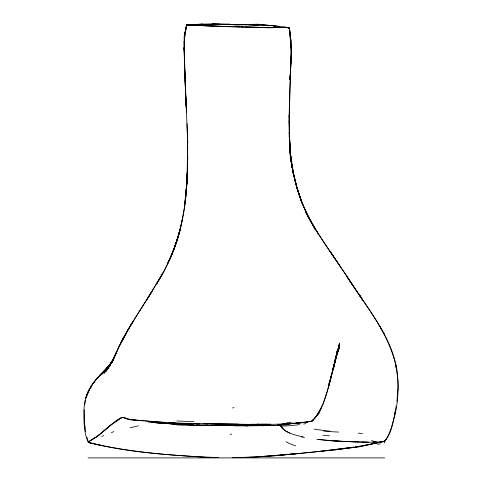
<?xml version="1.0" encoding="UTF-8"?>
<svg xmlns="http://www.w3.org/2000/svg" width="482" height="482" viewBox="0 0 482 482"><rect width="100%" height="100%" fill="white"/><g stroke="black" fill="none" stroke-linecap="round" stroke-linejoin="round"><path stroke-width="0.72" d="M184.238 41.325L184.208 50.02L184.238 41.325L184.968 33.806L186.721 24.883L194.842 24.389L186.618 24.883L184.257 36.078L184.395 59.087L184.251 36.156L186.618 24.883C219.491 26.377 252.652 28.125 285.621 27.269M187.781 156.517L187.112 178.774L184.925 203.79L186.245 191.36L187.558 170.67L185.962 193.927L186.926 181.346C185.425 217.298 176.044 253.008 156.77 283.621C176.484 253.116 185.462 217.159 186.962 181.166L187.528 169.465L186.841 182.678L187.727 146.968L187.022 123.639M291.098 48.14L289.411 28.077L291.098 48.14L290.134 80.343M314.939 228.811L361.476 298.069L359.186 294.689C375.376 318.765 393.77 343.497 397.355 373.17C398.771 387.136 398.138 401.367 394.921 415.056C392.39 423.949 391.245 434.403 384.606 441.235L359.662 446.669L334.165 449.977L272.3 456.056L252.393 457.237L232.565 457.737M85.555 431.661L84.38 421.955L84.41 416.171L84.621 424.775M289.236 128.971L290.459 155.927L289.23 130.387L289.188 115.728L289.772 146.07L290.748 157.753L289.164 132.086L289.772 146.07L291.068 159.867L293.164 173.243L291.068 159.867L289.845 148.251L291.435 162.133L293.803 175.46L289.959 150.764C292.556 175.912 299.22 200.874 311.649 223.015M385.54 440.656L385.546 439.903M184.341 59.467L184.702 71.023L184.13 47.694L186.209 106.733L184.636 69.028L184.251 41.404M84.26 409.748L84.362 421.931M289.399 103.72L289.194 116.849L289.736 91.899M285.392 27.263L289.471 28.107L290.959 40.922L291.339 53.755L290.092 79.711L290.694 67.143L289.164 119.891L289.7 146.377L289.266 133.14M397.831 389.836L396.915 401.446M187.408 170.718L187.691 158.807M289.664 94.183L290.11 80.868M187.528 168.302L186.426 190.131L187.552 167.194L187.42 131.821L187.763 142.75L185.022 79.5L185.413 89.652M280.693 425.323L280.747 424.853M290.803 66.709L290.056 79.162L291.339 53.755L290.959 40.922M186.962 181.166L184.576 205.886L184.624 205.242M184.419 39.946L184.305 41.313L184.968 33.806L184.648 37.204M84.705 404.862L85.627 400.072M187.576 25.287L186.691 24.913L203.024 24.136L186.618 24.883L185.01 33.824L186.709 24.877L188.293 25.184M357.06 446.675L355.589 446.88L373.761 443.561L385.148 440.885C391.818 430.456 394.101 418.147 396.192 406.157M394.607 414.707L395.529 409.718M335.327 360.048L337.261 350.986L332.875 369.296L335.327 360.048C329.001 380.515 327.374 405.013 311.86 421.129C276.18 426.709 239.747 423.431 203.753 423.865M182.774 217.671C179.973 232.493 175.37 246.935 169.182 260.678L173.375 250.706L177.936 237.644L174.002 249.308L177.466 239.06L180.738 227.112M333.779 366.76L331.423 376.382L328.579 385.076L333.785 367.386L335.834 358.457L333.526 368.055L335.755 359.301L337.521 349.583L335.502 360.187L333.273 368.055M335.213 360.403L337.707 350.607L333.261 368.097M335.056 361.187L339.226 344.419L336.767 354.788L334.279 362.597L335.358 359.006M331.538 375.936L328.893 385.486L331.345 375.526L329.067 385.238L323.151 404L319.03 413.128L312.475 420.937L307.233 421.997M180.22 228.872L176.96 240.41L173.05 251.23M335.225 360.428L337.701 351.655L335.333 359.295M385.148 440.885L385.431 439.807M88.405 442.115L88.742 442.512L90.261 442.41M334.689 361.404L337.545 352.752L339.569 343.124L337.255 353.86L335.978 357.222M336.219 356.529L339.617 346.841L335.827 357.379M335.761 357.801L339.696 345.6L335.659 357.656L338.189 350.884L336.068 356.15M336.123 356.578L337.255 353.86L339.708 344.365L336.876 354.981L335.773 357.572M86.507 396.71L89.489 389.878M312.728 420.569L312.631 420.027M152.143 291.176L146.582 300.081L162.808 272.939C146.582 302.437 125.344 329.212 112.8 360.687L117.03 351.119L111.589 362.856L116.041 353.457L109.962 365.675L114.65 356.481L107.998 368.754L112.939 359.813L105.871 371.574L113.885 358.789M385.443 440.53L383.738 441.422M117.56 349.691L128.019 329.899L133.526 320.596M321.693 406.82L317.728 414.098M120.91 342.726L126.465 332.863C119.319 343.503 115.776 356.059 108.601 366.639L113.523 359.397L109.824 364.874M140.123 310.089L127.832 329.995L121.723 341.31L127.188 331.405M210.254 457.593C169.471 454.984 128.224 452.7 88.495 442.548L88.254 442.235C84.35 433.776 83.904 424.425 83.94 415.249C83.657 406.633 84.615 397.825 88.887 390.179L88.399 391.029L93.321 382.949L88.399 391.029L85.79 398.198C89.61 384.678 99.888 374.749 109.775 365.398M127.832 329.995L133.02 321.373M90.634 388.052L91.393 386.835M93.677 383.19L95.195 380.762L107.679 367.453L101.057 374.387L111.685 362.53M151.306 292.55L139.28 311.408M112.481 360.831L103.967 373.411L112.053 361.771M108.601 366.639L111.951 361.862L107.257 368.326L111.131 363.048L105.817 369.917L109.848 364.76L102.865 372.869L108.51 366.35M88.254 442.235L88.815 441.476L97.424 436.312L112.179 424.07L121.229 418.021L123.127 417.502L129.387 419.382M112.764 360.741L101.425 374.749L110.426 364.031M312.475 420.937L319.03 413.128M88.971 441.446L88.399 442.337M92.598 383.883L97.798 377.424M111.33 362.928L112.234 361.819M88.604 441.807L97.828 435.945L111.029 424.763L119.542 418.719L122.085 417.514L124.272 417.81M104.66 370.417L99.895 375.297L109.613 365.567M289.061 28.426L289.441 28.167L288.953 28.492L289.435 28.167L290.857 40.747L289.471 28.107M95.569 437.499C103.931 431.583 110.968 424.027 119.614 418.503C123.603 415.147 128.043 420.846 132.387 419.828M95.153 437.752L91.176 440.018M373.761 443.561L384.04 441.343M309.848 421.575L312.342 420.913L312.655 420.075M382.395 441.675L381.684 441.771M307.877 421.943L298.768 423.015M307.408 422.009L305.66 422.244M351.179 447.495C313.716 452.508 276.029 456.321 238.241 457.538M352.649 447.29L354.119 447.085L318.463 451.526M90.586 442.362L88.495 442.548M334.165 449.977L359.662 446.669L382.479 441.699C365.236 443.006 347.853 441.47 330.604 440.693M278.626 425.028L280.096 424.877L277.12 425.076M283.759 424.515L285.242 424.365M286.7 424.208L303.588 422.497M298.165 423.076L297.382 423.148M283.85 424.534L285.338 424.395M287.573 424.184L290.562 423.907M292.05 423.762L298.762 423.136M278.626 455.339L298.768 453.466L258.31 456.743M298.846 422.991L295.339 423.28M89.773 442.464L88.586 442.464C131.068 452.725 174.948 455.833 218.497 457.599M286.904 424.787L275.535 425.461L245.428 425.781L267.914 425.624M187.004 25.004L187.341 25.136L186.679 24.907L194.867 24.359M293.659 423.455L290.453 423.654M276.903 27.564L278.319 27.48M276.65 27.576L277.807 27.51M276.825 27.564L274.921 27.655M276.529 27.582L276.222 27.595M277.939 27.498L278.855 27.45M278.988 27.444L280.223 27.384M280.464 27.372L281.627 27.317M278.765 27.456L279.114 27.438M279.421 27.426L280.699 27.36M289.905 423.6L291.345 423.527M280.867 27.354L281.741 27.317M236.294 24.775L257.647 24.214L271.836 25.745M281.651 27.317L285.314 27.263L283.741 27.269M275.855 27.619L271.866 27.703M288.417 423.666L281.934 423.889M195.174 24.407L211.562 24.106L227.643 24.419L211.857 24.136L219.629 24.257M376.237 442.163L373.345 442.247M268.848 425.365L238.241 425.618L196.644 424.889M220.75 24.227L212.182 24.172L246.603 24.54M194.993 24.365L211.291 24.124M235.662 24.811L241.572 24.624L233.27 24.739L246.627 24.883M274.68 27.655L274.987 27.649M271.806 27.715L268.534 27.757M272.607 27.697L272.981 27.691M275.535 425.461L262.088 425.714L267.474 425.618M249.369 457.291L252.393 457.237M282.946 27.281L283.289 27.275M374.321 442.217L372.911 442.229M213.333 24.305L221.581 24.19M270.757 424.13L257.496 424.214M269.468 27.751L268.854 27.757M266.992 424.262L259.786 424.274M236.566 425.745L201.078 425.22L165.7 423.509L193.68 424.943L172.592 423.949L180.184 424.365M268.926 27.751L264.299 27.661M229.781 24.233L222.015 24.233L230.221 24.239M238.463 424.118L174.315 423.106L131.96 419.78M88.019 457.9L384.738 457.9M257.918 424.268L250.935 424.238M268.36 27.751L267.142 27.745M239.644 24.522L231.077 24.407L247.784 24.715M194.849 25.564L196.246 25.582M215.671 423.997L210.562 423.937M193.86 25.552L197.939 25.606M197.018 25.594L198.698 25.618M194.216 25.558L193.216 25.54M199.753 423.811L193.162 423.708M198.433 25.612L201.825 25.685M237.969 24.359L269.926 25.359L287.362 27.45M193.625 25.552L192.342 25.522M231.734 26.631L239.741 26.793M189.299 423.63L191.866 423.684M200.428 25.654L200.886 25.66M230.028 26.594L232.306 26.649M235.903 26.715L243.067 26.865M367.615 442.175L362.747 442.054M201.723 25.679L203.826 25.733M202.313 25.691L202.814 25.703M228.311 26.552L230.269 26.6M241.59 26.835L256.31 27.245M266.781 27.745L263.407 27.613M190.583 423.606L185.51 423.539M193.071 25.54L191.565 25.498M229.589 26.588L224.853 26.456M245.675 26.926L251.929 27.082M368.82 442.229L357.542 441.861M203.573 25.727L205.549 25.775M228.233 26.552L222.256 26.371M188.215 423.551L172.598 422.997M204.88 25.757L206.929 25.817M247.411 24.696L255.605 24.95M285.224 27.263L289.429 28.119L288.646 27.751M205.965 25.787L208.357 25.859M207.079 25.823L221.401 26.341M184.263 423.503L183.329 423.473M349.221 441.608L355.939 441.807M252.429 27.106L253.58 27.143M182.401 423.443L182.708 423.455M347.48 441.554L358.06 441.916M285.657 27.269L286.145 27.299M208.802 25.877L211.351 25.956M224.841 26.456L220.816 26.311M347.028 441.566L331.14 440.771L316.897 439.313M347.793 441.59L340.298 441.295M254.388 24.727L262.666 25.01M248.808 24.937L259.027 25.317M212.128 25.98L212.923 26.01M192.077 25.51L188.155 25.16M181.256 424.335L159.09 422.877M183.455 424.413L191.511 424.702M254.038 27.149L255.4 27.203M213.731 26.04L220.515 26.311M256.069 27.227L258.334 27.335M256.828 27.263L257.84 27.311M340.015 441.295L318.18 439.524M191.33 25.486L190.161 25.407M159.831 422.955L165.007 423.208M169.441 423.431L172.399 423.576M262.172 24.98L270.504 25.407M257.984 27.323L258.822 27.36M262.925 27.588L263.558 27.625M258.593 27.354L259.298 27.39M262.437 27.564L263.172 27.601M259.189 27.384L260.334 27.45M261.931 27.534L262.774 27.582M260.22 27.438L262.371 27.558M188.016 25.154L186.781 24.901M165.7 423.509L175.171 424.088M170.821 423.774L148.468 422.142M166.712 422.672L144.757 420.985M267.245 25.703L268.691 25.811M155.228 422.702L167.001 423.539M151.426 422.401L163.808 423.323M278.283 26.215L269.926 25.359M149.655 421.413L151.071 421.533M143.708 420.888L140.852 420.635M139.184 420.485L139.997 420.557M136.792 420.298L137.49 420.364M189.854 25.383L189.281 25.323M138.635 420.443L129.688 419.442M136.129 420.232L132.544 419.852M273.228 26.088L274.692 26.275M189.143 25.305L188.643 25.239M132.008 419.78L131.315 419.689M130.996 419.647L129.875 419.473M88.688 442.488L101.075 445.398M278.903 26.299L279.415 26.371M273.993 26.04L275.451 26.263M286.929 27.39L287.32 27.456M304.546 437.433L301.521 436.782M129.568 419.418L125.537 418.262M288.146 27.607L288.598 27.739M302.979 437.005C295.303 434.872 285.784 433.36 280.904 426.395M124.416 417.846L125.362 418.165M289.778 433.119L285.175 430.733L282.072 428.251M358.247 293.351L363.657 301.503L346.823 276.487C364.567 304.359 387.233 330.532 395.294 363.283M352.258 284.452C330.574 250.417 302.606 218.581 294.442 177.894M331.158 252.797L339.997 266.16M329.772 250.923L335.442 259.497M318.102 233.505L305.66 212.134M378.28 323.765L384.522 334.406M306.371 213.381L314.957 229.131L305.95 212.683M307.287 214.538C300.039 199.602 295.291 183.588 292.146 167.32M308.703 217.731C298.756 197.915 292.881 176.358 290.11 154.421L292.447 169.092L296.46 186.281L302.648 204.772C296.382 187.998 291.996 170.556 290.11 152.734L291.628 164.904L289.821 147.847L289.224 135.737L290.827 161.205L289.821 147.847L289.11 120.964M84.88 428.161L84.38 421.955M86.832 437.138L88.453 442.422M395.505 362.91L396.746 370.303L396.059 366.079M395.493 363.988L397.264 374.635L397.542 379.726M312.752 420.045L312.818 420.497M185.419 90.08L185.968 100.527M185.919 101.009L186.468 112.21M184.636 69.028L185.034 78.837L184.359 59.214M184.058 47.549L184.347 59.244M398.06 389.631L397.969 380.274M231.818 424.443A95.201 3.127 0.6 0 1 215.068 424.293M265.443 424.696A91.2 2.561 0.5 0 1 233.216 424.69M288.784 424.305A74.071 3.922 1.2 0 1 277.542 424.696M293.399 423.063A92.677 7.447 3.5 0 1 289.284 423.274M280.518 426.341A250.917 24.937 7.8 0 1 281.145 424.859M295.617 445.874A246.645 53.418 -12.7 0 1 286.097 441.693M380.37 443.85A166.127 14.297 11.9 0 1 377.388 444.247M383.208 441.53A176.87 7.188 4.7 0 1 384.684 442.874M174.647 422.702A74.306 6.399 -0.6 0 1 168.899 422.407M205.374 425.612A88.489 5.181 0.1 0 1 176.966 424.979M258.701 424.148A89.809 3.754 1.2 0 1 256.882 424.142M299.599 424.534A77.584 6.989 2.6 0 1 280.53 426.19M305.883 423.6A95.936 6.688 2 0 1 303.6 424.046M296.207 422.684A108.269 3.916 -1.5 0 1 301.111 422.913M290.767 422.268A157.481 3.669 -2.7 0 1 286.82 422.6M283.133 428.396A230.836 23.757 8.6 0 1 280.916 425.359M329.965 431.191A196.873 29.794 -3.5 0 1 314.228 429.101M338.623 432.065A250.959 49.538 -10.4 0 1 323.657 431.089M231.752 434.216A209.272 1.078 2.3 0 1 229.962 434.149M329.543 435.818A169.489 6.796 5.9 0 1 323.103 435.379M371.489 440.554A171.086 9.953 8.2 0 1 378.268 442.717M382.238 441.512A186.082 6.929 3.7 0 1 381.515 441.608M362.506 433.667A349.89 16.484 14 0 1 358.265 433.119M234.035 407.639A320.53 3.308 -12.7 0 1 232.535 407.965M103.847 435.65A291.899 7.152 -23.6 0 1 101.684 436.415M111.408 432.716A312.077 8.055 -22.9 0 1 113.818 431.523M138.382 425.811A337.49 10.646 -16.4 0 1 130.122 427.781M172.086 423.027A113.162 1.127 3.5 0 1 177.581 423.317M208.091 423.979A86.802 0.621 4.3 0 1 205.766 423.798M193.812 421.636A77.084 4.115 1 0 1 176.822 420.949M291.05 57.942L290.134 79.789L291.05 57.942M180.135 230.01L176.593 241.994L172.158 253.634L167.658 263.473C172.924 252.773 176.966 241.5 180.135 230.01M248.091 425.769L235.108 425.751L248.091 425.769"/></g></svg>
